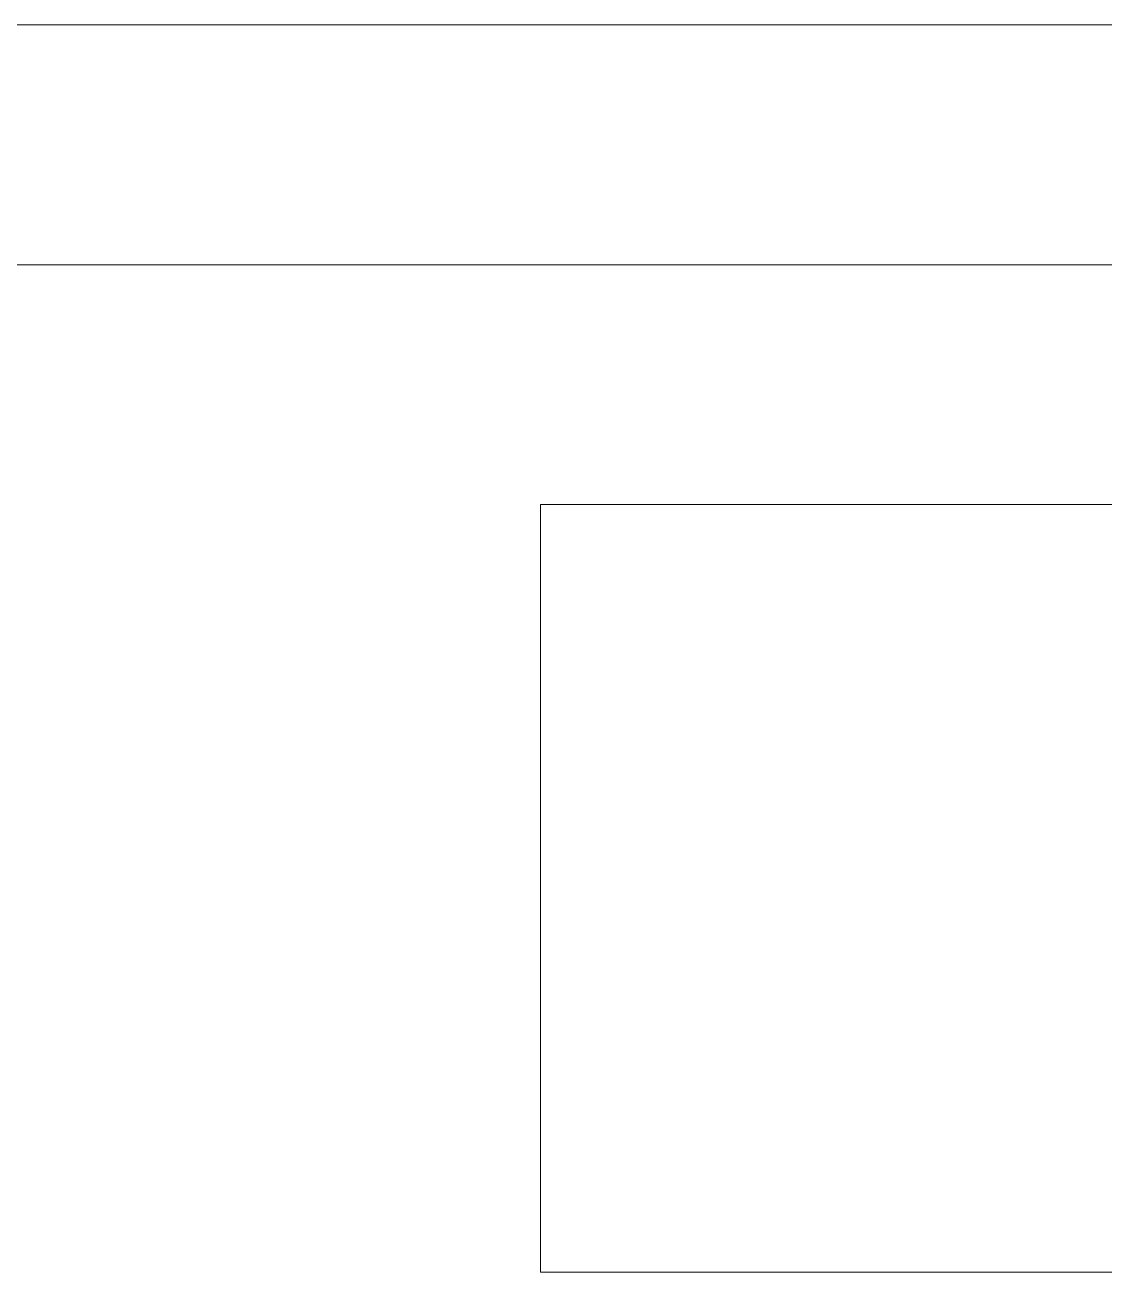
# Model space of a CAD drawing. Header units: millimetres. Extents: x -20144 to 122974, y -38328 to 48263.
# Drawn here: x 23951 to 24401, y 39180 to 39700 of the extents above; entities that cross this region are included whole.
import ezdxf

# ---------------------------------------------------------------- set-up
doc = ezdxf.new("R2010")
doc.units = ezdxf.units.MM
doc.layers.add('M-EQPM', color=44, linetype='Continuous', lineweight=5)
doc.layers.add('NET-THAY', color=2, linetype='Continuous', lineweight=9)

# ---------------------------------------------------------------- blocks, each defined once
blk = doc.blocks.new('ALB-AC MAY LANH - Generic _Without Brackets_-1836009-MẶT BẰNG TẦNG 5 ĐẾN TẦNG 22')
at = {"layer": 'M-EQPM'}
for p, q in [((287.89, 320), (-582.11, 320)), ((287.89, 0), (287.89, 320)), ((-582.11, 0), (287.89, 0))]:
    blk.add_line(p, q, dxfattribs=at)

msp = doc.modelspace()

# ---------------------------------------------------------------- linework, layer by layer
at = {"layer": 'NET-THAY'}
for p, q in [((23500.52, 39699.94), (25700.52, 39699.94)), ((25700.52, 39599.94), (23500.52, 39599.94))]:
    msp.add_line(p, q, dxfattribs=at)

# ---------------------------------------------------------------- block references
at = {"layer": 'M-EQPM', "rotation": 180}
msp.add_blockref('ALB-AC MAY LANH - Generic _Without Brackets_-1836009-MẶT BẰNG TẦNG 5 ĐẾN TẦNG 22', (24453.42, 39499.94), dxfattribs=at)

doc.saveas('drawing.dxf')
